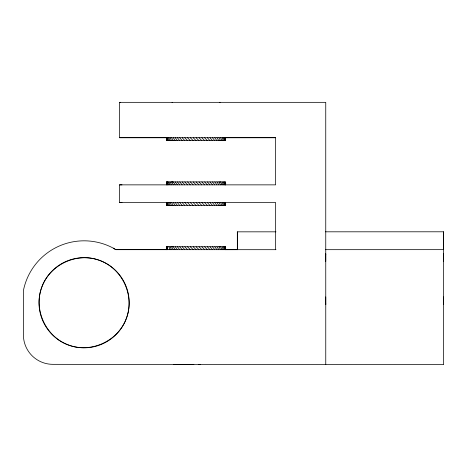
<?xml version="1.0" encoding="UTF-8"?>
<svg xmlns="http://www.w3.org/2000/svg" width="467" height="467" viewBox="0 0 467 467"><rect width="100%" height="100%" fill="white"/><g stroke="black" fill="none" stroke-linecap="round" stroke-linejoin="round"><path stroke-width="0.7" d="M237.335 231.836L237.341 249.705L237.335 231.836L275.968 231.825M325.75 296.907L325.75 304.502L325.75 303.702M325.744 261.409L325.744 253.815L325.75 254.614M443.627 296.889L443.627 304.484L443.627 303.684M443.627 261.397L443.627 253.803L443.627 254.603M325.54 231.813L443.627 231.79L443.65 364.651L52.87 364.336A29.468 29.468 0 0 1 23.403 334.862L23.397 290.637A61.889 61.889 0 0 1 113.271 248.129L115.834 249.67L275.979 249.693M167.881 140.649L167.174 137.707L166.754 137.707L166.608 140.649L167.174 140.649L166.608 137.707L166.754 140.649L167.174 140.649M167.881 205.486L167.174 202.538L166.754 202.538L166.608 205.486L167.174 205.486L166.608 202.538L166.608 205.486L225.549 205.486L225.549 202.538L225.409 205.486L224.983 205.486L224.283 202.538M166.608 249.687L166.754 246.739L167.174 249.687L166.608 249.687L166.754 246.739L225.549 246.745L225.549 249.687L225.409 246.745L224.983 246.739L225.549 249.687M224.283 137.707L224.983 140.649L225.409 140.649L225.549 137.707L275.647 137.701L275.653 184.862L119.459 184.856L119.459 202.538L275.653 202.544L275.653 249.693M166.923 139.47L166.608 140.649L225.549 140.649L225.409 137.707L222.07 137.707L223.308 140.655M166.923 183.677L166.608 184.856L166.754 181.908L167.174 181.908L167.881 184.856M166.754 205.486L166.923 204.307M166.754 249.687L166.923 248.508M175.388 364.441L173.683 364.441L193.881 364.464M177.46 364.488L178.768 364.447M180.244 364.488L185.522 364.453M189.579 364.488L191.709 364.488M275.653 137.707L119.459 137.707L119.459 102.337L325.75 102.343L325.762 364.657M172.031 102.337L172.381 102.343M220.132 102.337L219.782 102.337M119.459 137.707L166.9 137.701M220.132 140.649L219.782 140.649M225.409 140.649L224.983 137.707M220.132 181.908L219.782 181.908M225.549 184.856L224.983 181.908C226.728 181.873 224.767 188.761 225.549 181.908L166.608 181.908L166.754 184.856L167.174 184.856L166.608 181.908L167.174 181.908M119.459 202.538L121.998 202.538M171.914 205.486L172.381 205.486M220.132 205.486L219.782 205.486M225.409 205.486L224.983 202.538M171.914 246.745L172.381 246.745M220.132 246.745L219.782 246.739M121.998 184.856L119.459 184.856M166.608 246.745L167.881 246.745M166.824 249.664L115.834 249.67L113.271 248.164M237.487 249.664L224.983 249.687L224.283 246.745M325.546 249.682L443.632 249.658L443.627 231.79M120.574 102.343L119.459 102.337M198.277 364.47L200.448 364.493M196.082 137.707L198.971 140.655M193.192 137.707L196.082 140.655M196.082 181.914L198.971 184.856M193.192 181.914L196.082 184.856M196.082 202.538L198.971 205.486M193.192 202.538L196.082 205.486M196.082 246.745L198.971 249.693M193.192 246.745L196.082 249.693M198.971 137.707L201.832 140.655M190.332 137.707L193.192 140.655M198.971 181.914L201.832 184.856M190.332 181.914L193.192 184.856M198.971 202.538L201.832 205.486M190.332 202.538L193.192 205.486M198.971 246.745L201.832 249.693M190.332 246.745L193.192 249.693M201.832 137.707L204.634 140.655M187.524 137.707L190.332 140.655M201.832 181.914L204.634 184.856M187.524 181.914L190.332 184.856M201.832 202.538L204.634 205.486M187.524 202.538L190.332 205.486M201.832 246.745L204.634 249.693M187.524 246.745L190.332 249.693M204.634 137.707L207.36 140.655M184.804 137.707L187.524 140.655M204.634 181.914L207.36 184.856M204.634 202.538L207.36 205.486M184.804 181.914L187.524 184.856M184.804 202.538L187.524 205.486M204.634 246.745L207.36 249.693M184.804 246.745L187.524 249.693M207.36 137.707L209.975 140.655M182.188 137.707L184.804 140.655M207.36 181.914L209.975 184.856M207.36 202.538L209.975 205.486M182.188 181.914L184.804 184.856M182.188 202.538L184.804 205.486M207.36 246.745L209.975 249.693M182.188 246.745L184.804 249.693M209.975 137.707L212.456 140.655M179.707 137.707L182.188 140.655M209.975 181.914L212.456 184.856M209.975 202.538L212.456 205.486M179.707 181.908L182.188 184.856M179.707 202.538L182.188 205.486M209.975 246.745L212.456 249.693M179.707 246.745L182.188 249.693M212.456 137.707L214.779 140.655M212.456 181.908L214.779 184.856M177.384 137.707L179.707 140.655M212.456 202.538L214.779 205.486M177.384 181.908L179.707 184.856M212.456 246.745L214.779 249.693M177.384 202.538L179.707 205.486M177.384 246.745L179.707 249.693M214.779 137.707L216.922 140.655M214.779 181.908L216.922 184.856M175.242 137.707L177.384 140.655M214.779 202.538L216.922 205.486M175.242 181.908L177.384 184.856M214.779 246.745L216.922 249.693M175.242 202.538L177.384 205.486M175.242 246.745L177.384 249.693M173.286 246.745L175.242 249.693M216.922 137.707L218.86 140.655M216.922 181.908L218.86 184.856M216.922 202.538L218.86 205.486M173.298 137.707L175.242 140.655M216.922 246.745L218.86 249.693M173.298 181.908L175.242 184.856M173.298 202.538L175.242 205.486M218.86 137.707L220.582 140.655M218.86 181.908L220.582 184.856M218.86 202.538L220.582 205.486M171.576 137.707L173.298 140.655M171.576 181.908L173.298 184.856M171.576 202.538L173.298 205.486M171.576 246.745L173.298 249.693M218.871 246.745L220.582 249.693M220.582 137.707L222.07 140.655M220.582 181.908L222.07 184.856M220.582 202.538L222.07 205.486M170.093 137.707L171.576 140.655M220.582 246.745L222.07 249.693M170.093 181.908L171.576 184.856M170.093 202.538L171.576 205.486M170.093 246.745L171.576 249.693M222.07 181.908L223.308 184.856M222.07 202.538L223.308 205.486M222.07 246.745L223.308 249.693M168.856 137.707L170.093 140.655M168.856 181.908L170.093 184.856M168.856 202.538L170.093 205.486M168.908 246.745L170.093 249.693M223.308 137.707L224.283 140.649M223.308 181.908L224.283 184.856M223.308 202.538L224.283 205.486M223.308 246.745L224.283 249.687M167.881 137.707L168.856 140.655M167.881 181.908L168.856 184.856M167.881 202.538L168.856 205.486M224.283 181.908L224.983 184.856M167.174 246.745L167.881 249.687M41.627 287.602C33.391 310.281 46.192 337.25 68.976 345.201C91.66 353.437 118.63 340.636 126.58 317.852C134.817 295.167 122.015 268.204 99.226 260.247C76.547 252.011 49.578 264.818 41.627 287.602M172.031 140.649L172.381 140.649L172.031 140.649M172.031 181.908L172.381 181.908L172.031 181.908M58.492 339.853A45.089 45.089 0 0 0 129.038 306.358A45.089 45.089 0 0 0 64.755 262.01A45.089 45.089 0 0 0 58.492 339.853"/></g></svg>
